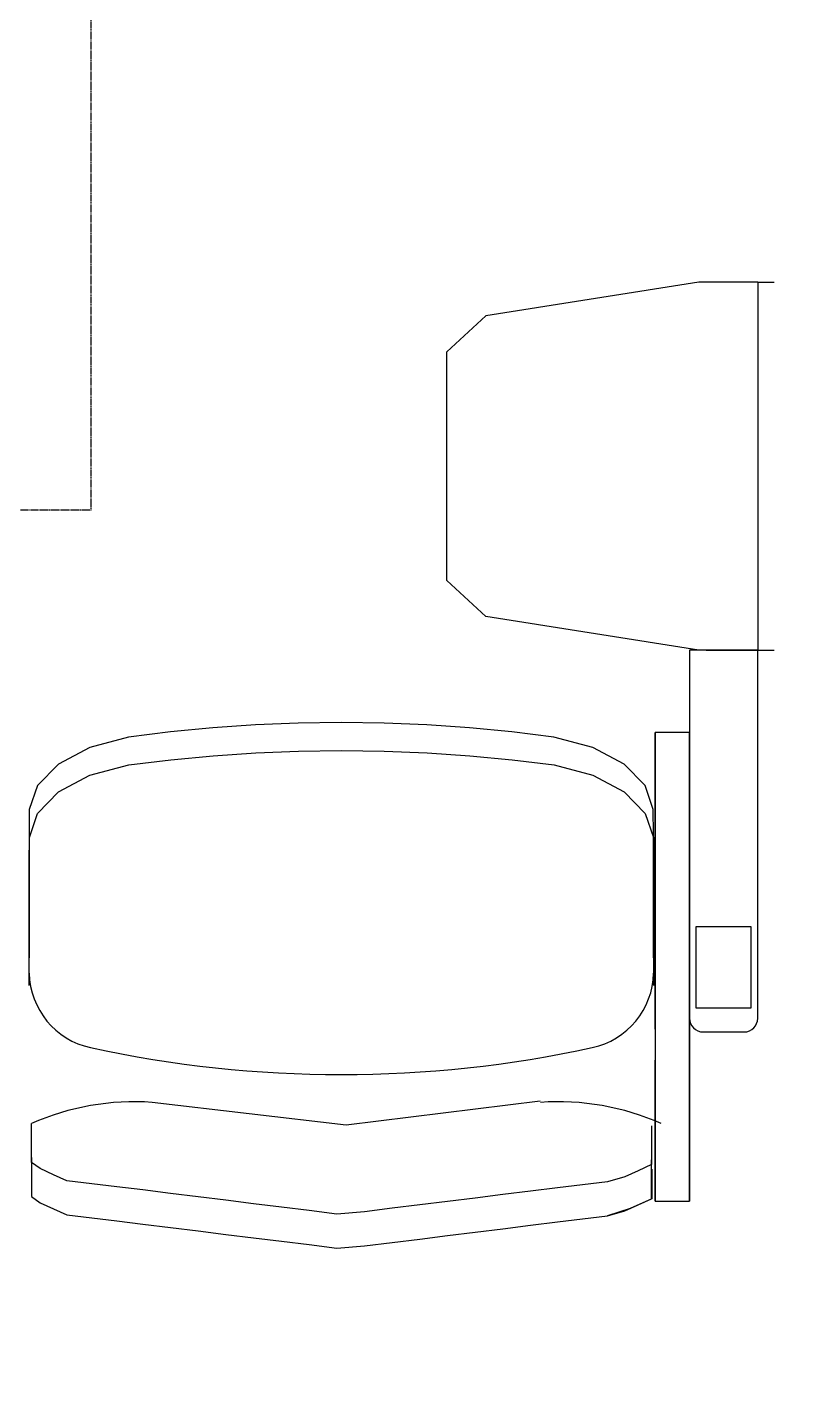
# Model space of a CAD drawing. Header units: millimetres. Extents: x 1210 to 64966, y 534 to 90439.
# Drawn here: x 11685 to 12806, y 45370 to 47336 of the extents above; entities that cross this region are included whole.
import ezdxf

# ---------------------------------------------------------------- set-up
doc = ezdxf.new("R2010")
doc.units = ezdxf.units.MM
doc.linetypes.add('TRATTEGGIATA2', pattern=[0.375, 0.25, -0.125])
doc.layers.add('ARREDI', color=8, linetype='Continuous')
doc.layers.add('RETINI', color=8, linetype='Continuous')

msp = doc.modelspace()

# ---------------------------------------------------------------- hatches: boundary and pattern name
at = {"layer": 'RETINI'}
h = msp.add_hatch(dxfattribs=at)
h.set_pattern_fill('ANSI31', color=256, scale=990, angle=270, style=0)
h.set_pattern_definition([(315, (-385059.34, 422084.75), (87.504464, 87.504464), [])])
h.paths.add_polyline_path([(19624, 32169, 1), (19624, 31670.1, 1)])
h.paths.add_polyline_path([(28336, 31670.1, 1), (28336, 32169, 1)])
h.paths.add_polyline_path([(18881.5, 15334.9), (18881.5, 13948.9), (20267.5, 13948.9), (20267.5, 15334.9)])
h.paths.add_polyline_path([(63481, 41322.4), (63481, 40431.4), (64372, 40431.4), (64372, 41322.4)])
h.paths.add_polyline_path([(63481, 32313.4), (63481, 31422.4), (64372, 31422.4), (64372, 32313.4)])
h.paths.add_polyline_path([(63481, 23700.4), (63481, 22809.4), (64372, 22809.4), (64372, 23700.4)])
h.paths.add_polyline_path([(63481, 15057.6), (63481, 14978.5), (63481, 14166.6), (64372, 14166.6), (64372, 15057.6)])
h.paths.add_polyline_path([(54967, 15057.6), (54967, 14166.6), (55858, 14166.6), (55858, 15057.6)])
h.paths.add_polyline_path([(42661.3, 15057.6), (42661.3, 14562.6), (42898.9, 14562.6), (42898.9, 14820), (45067, 14820), (45067, 15057.6)])
h.paths.add_polyline_path([(42661.3, 14562.6), (42661.3, 14067.6), (45067, 14067.6), (45067, 14166.6), (45067, 14562.6)])
h.paths.add_polyline_path([(45067, 15057.6), (45067, 14166.6), (45958, 14166.6), (45958, 15057.6)])
h.paths.add_polyline_path([(45958, 15097.3), (45958, 15057.6), (45958, 14166.6), (45958, 13513.3), (46453, 13513.3), (46453, 15097.3)])
h.paths.add_polyline_path([(30811, 2316.4), (30811, 534.4), (31405, 534.4), (31405, 2316.4)])
h.paths.add_polyline_path([(35315.5, 17156.5), (35315.5, 14948.8), (36454, 14948.8), (36454, 15186.4), (35553.1, 15186.4), (35553.1, 16879.3), (37206.4, 16879.3), (37206.4, 15186.4), (37444, 15186.4), (37444, 17156.5)])
h.paths.add_polyline_path([(36454, 15186.4), (36454, 14097.4), (37543, 14097.4), (37543, 15186.4)])
h.paths.add_polyline_path([(37543, 15107.1), (37543, 14820), (38215.7, 14820), (38215.7, 14562.6), (38453.3, 14562.6), (38453.3, 15107.1)])
h.paths.add_polyline_path([(37543, 14562.6), (37543, 14097.4), (37543, 14067.6), (38453.3, 14067.6), (38453.3, 14562.6)])
h.paths.add_polyline_path([(37048, 14097.4), (37048, 11325.4), (37543, 11325.4), (37543, 14097.4)])
h.paths.add_polyline_path([(36553, 14097.4), (36553, 11325.4), (36790.6, 11325.4), (36790.6, 14097.4)])
h.paths.add_polyline_path([(36553, 11325.4), (36553, 10731.4), (38335, 10731.4), (38335, 11325.4)])
h.paths.add_polyline_path([(36553, 6820.9), (36553, 6226.9), (38335, 6226.9), (38335, 6820.9)])
h.paths.add_polyline_path([(36454, 2316.4), (36454, 1227.4), (37543, 1227.4), (37543, 2316.4)])
h.paths.add_polyline_path([(36454, 1227.4), (36454, 534.4), (37147, 534.4), (37147, 1227.4)])
h.paths.add_polyline_path([(37543, 2316.4), (37543, 1722.4), (38335, 1722.4), (38335, 2316.4)])
h.paths.add_polyline_path([(36553, 23700.4), (36553, 22809.4), (37444, 22809.4), (37444, 23700.4)], flags=17)
h.paths.add_polyline_path([(35315.5, 25581.4), (35315.5, 20878.9), (37444, 20878.9), (37444, 22809.4), (37206.4, 22809.4), (37206.4, 21116.5), (35553.1, 21116.5), (35553.1, 23700.4), (35553.1, 25343.8), (37206.4, 25343.8), (37206.4, 23700.4), (37444, 23700.4), (37444, 25581.4)])
h.paths.add_polyline_path([(10417, 41421.4), (10417, 40431.4), (11407, 40431.4), (11407, 41421.4)])
h.paths.add_polyline_path([(10714, 41627.7), (10714, 41421.4), (11110, 41421.4), (11110, 41627.7)])
h.paths.add_polyline_path([(16802.5, 41422), (16802.5, 40431.4), (17000.5, 40431.4), (19030, 40431.4), (19030, 40703), (17764, 40703), (17764, 40626.6), (17000.5, 40626.6), (17000.5, 41260.2), (17764, 41260.2), (17764, 41183.8), (19030, 41183.8), (19030, 41422)])
h.paths.add_polyline_path([(13783, 41183.8), (13783, 40703), (14624.5, 40703), (14624.5, 41183.8)], flags=16)
h.paths.add_polyline_path([(2744.5, 40703), (2744.5, 40465.4), (4724.5, 40465.4), (4724.5, 40431.4), (4922.5, 40431.4), (4922.5, 41421.4), (2744.5, 41421.4), (2744.5, 41183.8), (3961.1, 41183.8), (3961.1, 41260.2), (4724.5, 41260.2), (4724.5, 40626.6), (3961.1, 40626.6), (3961.1, 40703)])
h.paths.add_polyline_path([(6902.5, 41422), (6902.5, 40431.4), (7100.5, 40431.4), (8140, 40431.4), (8140, 41422)])
h.paths.add_polyline_path([(7100.5, 41183.8), (7942, 41183.8), (7942, 40703), (7100.5, 40703)], flags=16)
h.paths.add_polyline_path([(7100.5, 41183.8), (7100.5, 40703), (7942, 40703), (7942, 41183.8)], flags=0)
h.paths.add_polyline_path([(13585, 41422), (13585, 40431.4), (13783, 40431.4), (14822.5, 40431.4), (14822.5, 41422)])
h.paths.add_polyline_path([(13783, 40703), (13783, 41183.8), (14624.5, 41183.8), (14624.5, 40703)], flags=0)
h.paths.add_polyline_path([(20168.5, 41421.4), (20168.5, 41248.2), (20555.8, 41248.2), (20555.8, 41421.4), (20506.3, 41421.4), (20506.3, 41392.9), (20481.6, 41392.9), (20481.6, 41421.4), (20432.1, 41421.4), (20432.1, 41392.9), (20407.3, 41392.9), (20407.3, 41421.4)])
h.paths.add_polyline_path([(20407.3, 43756.7), (20407.3, 43728.1), (20357.8, 43728.1), (20357.8, 41421.4), (20407.3, 41421.4), (20407.3, 41392.9), (20432.1, 41392.9), (20432.1, 41421.4), (20481.6, 41421.4), (20481.6, 41392.9), (20506.3, 41392.9), (20506.3, 41421.4), (20555.8, 41421.4), (20555.8, 43728.1), (20506.3, 43728.1), (20506.3, 43756.7), (20481.6, 43756.7), (20481.6, 43728.1), (20432.1, 43728.1), (20432.1, 43756.7)])
h.paths.add_polyline_path([(20432.1, 46208.1), (20432.1, 46236.6), (20407.3, 46236.6), (20407.3, 46208.1), (20357.8, 46208.1), (20357.8, 43901.4), (20407.3, 43901.4), (20407.3, 43872.8), (20432.1, 43872.8), (20432.1, 43901.4), (20481.6, 43901.4), (20481.6, 43872.8), (20506.3, 43872.8), (20506.3, 43901.4), (20555.8, 43901.4), (20555.8, 46208.1), (20506.3, 46208.1), (20506.3, 46236.6), (20481.6, 46236.6), (20481.6, 46208.1)])
h.paths.add_polyline_path([(20432.1, 43901.4), (20432.1, 43872.8), (20407.3, 43872.8), (20407.3, 43901.4), (20357.8, 43901.4), (20357.8, 43728.1), (20407.3, 43728.1), (20407.3, 43756.7), (20432.1, 43756.7), (20432.1, 43728.1), (20481.6, 43728.1), (20481.6, 43756.7), (20506.3, 43756.7), (20506.3, 43728.1), (20555.8, 43728.1), (20555.8, 43901.4), (20506.3, 43901.4), (20506.3, 43872.8), (20481.6, 43872.8), (20481.6, 43901.4)])
h.paths.add_polyline_path([(20357.8, 46381.3), (20357.8, 46208.1), (20407.3, 46208.1), (20407.3, 46236.6), (20432.1, 46236.6), (20432.1, 46208.1), (20481.6, 46208.1), (20481.6, 46236.6), (20506.3, 46236.6), (20506.3, 46208.1), (20555.8, 46208.1), (20555.8, 46381.3)])
h.paths.add_polyline_path([(20357.8, 46604.1), (20357.8, 46430.8), (20555.8, 46430.8), (20555.8, 46604.1)])
h.paths.add_polyline_path([(20357.8, 49192.9), (20357.8, 49019.7), (20555.8, 49019.7), (20555.8, 49192.9)])
h.paths.add_polyline_path([(19129, 41421.4), (19129, 40431.4), (20119, 40431.4), (20119, 41421.4)])
h.paths.add_polyline_path([(22304.1, 57162.4), (22304.1, 56658.3), (23426.8, 56658.3), (23426.8, 56816.7), (22462.5, 56816.7), (22462.5, 57162.4)])
h.paths.add_polyline_path([(20357.8, 57162.4), (20357.8, 49242.4), (24260.9, 49242.4), (24260.9, 49539.4), (23664.4, 49539.4), (23664.4, 51356.3), (23426.8, 51356.3), (23426.8, 49539.4), (20654.8, 49539.4), (20654.8, 51667.7), (20654.8, 53311.3), (20753.8, 53311.3), (20753.8, 53548.9), (20654.8, 53548.9), (20654.8, 57063.4), (20654.8, 57162.4)])
h.paths.add_polyline_path([(22495, 58053.4), (22495, 57162.4), (23386, 57162.4), (23386, 58053.4)])
h.paths.add_polyline_path([(23386, 58152.4), (23386, 58053.4), (23386, 57648.4), (23559.5, 57648.4), (23559.5, 57162.4), (24054.5, 57162.4), (24054.5, 58152.4)])
h.paths.add_polyline_path([(23426.8, 57162.4), (23426.8, 57112.9), (23426.8, 56816.7), (23426.8, 56658.3), (23426.8, 52754.9), (23664.4, 52754.9), (23664.4, 55709.6), (24054.5, 55709.6), (24054.5, 57162.4)])
h.paths.add_polyline_path([(22139.8, 53548.9), (22139.8, 53311.3), (23426.8, 53311.3), (23426.8, 53548.9)], flags=17)
h.paths.add_polyline_path([(12397, 58053.4), (12397, 57162.4), (13288, 57162.4), (13288, 58053.4)])
h.paths.add_polyline_path([(13288, 57400), (13288, 57162.4), (22495, 57162.4), (22495, 57400)])
h.paths.add_polyline_path([(13288, 58152.4), (13288, 58053.4), (13288, 57648.4), (22495, 57648.4), (22495, 58053.4), (22495, 58152.4)])
h.paths.add_polyline_path([(2596, 58152.4), (2596, 58053.4), (2596, 57648.4), (12397, 57648.4), (12397, 58053.4), (12397, 58152.4)])
h.paths.add_polyline_path([(1705, 57162.4), (1507, 57162.4), (1507, 55295.4), (2695, 55295.4), (2695, 57162.4), (12397, 57162.4), (12397, 57400), (2596, 57400), (2596, 57162.4), (2457.4, 57162.4), (2457.4, 55542.9), (2002, 55542.9), (2002, 57162.4)])
h.paths.add_polyline_path([(33493.9, 41708.5), (33493.9, 41421.4), (34087.9, 41421.4), (34087.9, 41708.5)], flags=17)
h.paths.add_polyline_path([(27742, 41708.5), (27742, 41421.4), (28092.4, 41421.4), (28092.4, 41627.7), (28488.4, 41627.7), (28488.4, 41421.4), (28831, 41421.4), (33493.9, 41421.4), (33493.9, 41708.5)], flags=17)
h.paths.add_polyline_path([(27841, 41421.4), (27841, 40431.4), (28831, 40431.4), (28831, 41421.4)], flags=17)
h.paths.add_polyline_path([(37910, 57063.4), (37910, 56063.5), (37206.4, 56063.5), (37206.4, 55092.9), (34375, 55092.9), (34375, 54855.3), (37444, 54855.3), (37444, 55825.9), (37493.5, 55825.9), (38147.6, 55825.9), (38147.6, 57063.4)])
h.paths.add_polyline_path([(36553, 50331.4), (36553, 49440.4), (37444, 49440.4), (37444, 50331.4)])
h.paths.add_polyline_path([(36553, 52736.7), (36553, 50331.4), (36681.7, 50331.4), (36681.7, 52736.7)], flags=17)
h.paths.add_polyline_path([(36040.9, 52974.3), (36040.9, 52736.7), (37206.4, 52736.7), (37206.4, 50331.4), (37444, 50331.4), (37444, 52974.3)])
h.paths.add_polyline_path([(36553, 46472.6), (36553, 44318), (36682.1, 44318.3), (36683.5, 46615.2)])
h.paths.add_polyline_path([(37315.3, 47306.1), (37315.3, 44318), (37493.5, 44318), (37493.5, 47501)])
h.paths.add_polyline_path([(37206.4, 47187.1), (37206.4, 44318), (37315.3, 44318), (37315.3, 47306.1)])
h.paths.add_polyline_path([(36553, 49440.4), (36553, 46472.6), (37444, 47446.9), (37444, 49440.4), (37206.4, 49440.4), (37206.4, 47480.5), (36681.7, 46906.7), (36681.7, 49440.4)])
h.paths.add_polyline_path([(36553, 44318), (36553, 41322.4), (36681.7, 41322.4), (36681.7, 43128.7), (36681.7, 43762.3), (36681.7, 44120), (37206.4, 44120), (37206.4, 43844.6), (37315.3, 43844.6), (37315.3, 44318), (37206.4, 44318)])
h.paths.add_polyline_path([(37315.3, 44318), (37315.3, 43844.6), (37343.5, 43844.6), (37343.5, 43046.4), (37206.4, 43046.4), (37206.4, 41322.4), (37444, 41322.4), (37444, 44318)])
h.paths.add_polyline_path([(36553, 41322.4), (36553, 41316.1), (36553, 40431.4), (36559.4, 40431.4), (37444, 40431.4), (37444, 41322.4)])
h.paths.add_polyline_path([(37206.4, 36562.4), (37206.4, 32313.4), (37315.3, 32313.4), (37315.3, 36562.4)], flags=16)
h.paths.add_polyline_path([(35553.1, 38194), (35553.1, 40431.4), (35266, 40431.4), (35266, 37956.4), (35424.4, 37956.4), (35424.4, 34194.4), (35315.5, 34194.4), (35315.5, 29343.4), (37444, 29343.4), (37444, 31422.4), (37206.4, 31422.4), (37206.4, 29581), (35553.1, 29581), (35553.1, 33956.8), (35662, 33956.8), (35662, 38194)])
h.paths.add_polyline_path([(36553, 32313.4), (36553, 31422.4), (37444, 31422.4), (37444, 32313.4)], flags=17)
h.paths.add_polyline_path([(37206.4, 40431.4), (37206.4, 37360.5), (37343.5, 37360.5), (37343.5, 36562.4), (37315.3, 36562.4), (37315.3, 32313.4), (37444, 32313.4), (37444, 40431.4)], flags=16)
h.paths.add_polyline_path([(28092.4, 53804.1), (28092.4, 53311.3), (30424.9, 53311.3), (30424.9, 53053.7), (30662.5, 53053.7), (30662.5, 53311.3), (34087.9, 53311.3), (34087.9, 53548.9), (30761.5, 53548.9), (30761.5, 53804.1), (30523.9, 53804.1), (30523.9, 53548.9), (28330, 53548.9), (28330, 53804.1)], flags=17)
h.paths.add_polyline_path([(30523.9, 57112.9), (30523.9, 55190.1), (30761.5, 55190.1), (30761.5, 57112.9)], flags=17)
h.paths.add_polyline_path([(27668, 57112.9), (27668, 55680.6), (28092.4, 55680.6), (28092.4, 55190.1), (28330, 55190.1), (28330, 56857.1), (28092.4, 56857.1), (28092.4, 57112.9)], flags=17)
h.paths.add_polyline_path([(28120.2, 57112.9), (28092.4, 57112.9), (28092.4, 56857.1), (28488.4, 56857.1), (28488.4, 57112.9)], flags=17)
h.paths.add_polyline_path([(27668, 58399.9), (27668, 58201.9), (33484, 58201.9), (38405, 58201.9), (38405, 58399.9)])
h.paths.add_polyline_path([(33484, 58152.4), (33484, 58053.4), (33484, 57657.4), (37910, 57657.4), (37910, 57063.4), (38147.6, 57063.4), (38197.1, 57063.4), (38405, 57063.4), (38405, 58152.4)])
h.paths.add_polyline_path([(33484, 57400), (33484, 57162.4), (34087.9, 57162.4), (34087.9, 57112.9), (34087.9, 55825.9), (34087.9, 49539.4), (30662.5, 49539.4), (30662.5, 51667.7), (30424.9, 51667.7), (30424.9, 49539.4), (28330, 49539.4), (28092.4, 49539.4), (27428.9, 49539.4), (27428.9, 49242.4), (34087.9, 49242.4), (34087.9, 40431.4), (36553, 40431.4), (36553, 40718.5), (34375, 40718.5), (34375, 52742.5), (34654.9, 52742.5), (34654.9, 52974.3), (34375, 52974.3), (34375, 57400)])
h.paths.add_polyline_path([(27668, 58152.4), (27668, 57162.4), (28163, 57162.4), (28163, 57657.4), (32593, 57657.4), (32593, 58053.4), (32593, 58152.4)])
h.paths.add_polyline_path([(28163, 57400), (28163, 57162.4), (32593, 57162.4), (32593, 57400)], flags=17)
h.paths.add_polyline_path([(32593, 58053.4), (32593, 57162.4), (33484, 57162.4), (33484, 58053.4)])
h.paths.add_polyline_path([(32818.4, 64323.6), (32818.4, 63927.6), (33214.4, 63927.6), (33214.4, 64323.6)], flags=16)
h.paths.add_polyline_path([(43015.4, 64323.6), (43015.4, 63927.6), (43411.4, 63927.6), (43411.4, 64323.6)], flags=16)
h.paths.add_polyline_path([(22736.6, 64323.6), (22736.6, 63927.6), (23132.6, 63927.6), (23132.6, 64323.6)])
h.paths.add_polyline_path([(22736.6, 64370.5), (22736.6, 64323.6), (23132.6, 64323.6), (23132.6, 63927.6), (22736.6, 63927.6), (22736.6, 63875.5), (63530.5, 63875.5), (63530.5, 64370.5)])
h.paths.add_polyline_path([(32818.4, 64323.6), (33214.4, 64323.6), (33214.4, 63927.6), (32818.4, 63927.6)], flags=0)
h.paths.add_polyline_path([(43015.4, 64323.6), (43411.4, 64323.6), (43411.4, 63927.6), (43015.4, 63927.6)], flags=0)
h.paths.add_polyline_path([(54148.2, 64323.6), (54544.2, 64323.6), (54544.2, 63927.6), (54148.2, 63927.6)], flags=16)
h.paths.add_polyline_path([(54193.7, 64266.8), (54193.7, 64286.6), (54510.5, 64286.6), (54510.5, 64266.8), (54387.7, 64266.8, 0.414214), (54358, 64237.1), (54358, 64019.3, 0.414214), (54387.7, 63989.6), (54510.5, 63989.6), (54510.5, 63969.8), (54193.7, 63969.8), (54193.7, 63989.6), (54316.4, 63989.6, 0.414214), (54346.1, 64019.3), (54346.1, 64237.1, 0.414214), (54316.4, 64266.8)], flags=0)
h.paths.add_polyline_path([(54274, 58152.4), (54274, 58053.4), (54274, 57657.4), (63481, 57657.4), (63481, 58053.4), (63481, 58152.4)])
h.paths.add_polyline_path([(54274, 57400), (54274, 57162.4), (63481, 57162.4), (63481, 57400)])
h.paths.add_polyline_path([(53383, 58053.4), (53383, 57162.4), (54274, 57162.4), (54274, 58053.4)])
h.paths.add_polyline_path([(43285, 58053.4), (43285, 57162.4), (44176, 57162.4), (44176, 58053.4)])
h.paths.add_polyline_path([(44176, 58152.4), (44176, 58053.4), (44176, 57657.4), (53383, 57657.4), (53383, 58053.4), (53383, 58152.4)])
h.paths.add_polyline_path([(44176, 57400), (44176, 57162.4), (53383, 57162.4), (53383, 57400)])
h.paths.add_polyline_path([(41532, 58152.4), (41532, 57112.9), (42027, 57112.9), (42027, 57301), (42027, 57657.4), (43285, 57657.4), (43285, 58053.4), (43285, 58152.4)])
h.paths.add_polyline_path([(42027, 57400), (42027, 57162.4), (43285, 57162.4), (43285, 57400)])
h.paths.add_polyline_path([(41789.4, 57112.9), (41789.4, 55825.9), (63431.5, 55825.9), (63431.5, 56063.5), (42027, 56063.5), (42027, 57112.9)])
h.paths.add_polyline_path([(63382, 49318.2), (63382, 48922.2), (64966, 48922.2), (64966, 48922.4), (64966, 49318.2)])
h.paths.add_polyline_path([(63481, 50331.4), (63481, 49440.4), (64372, 49440.4), (64372, 50331.4)])
h.paths.add_polyline_path([(63481, 58053.4), (63481, 57162.4), (64372, 57162.4), (64372, 58053.4)])
h.paths.add_polyline_path([(63481, 57162.4), (63481, 50331.4), (63718.6, 50331.4), (63718.6, 57162.4)])
h.paths.add_polyline_path([(63976, 57162.4), (63976, 50331.4), (64372, 50331.4), (64471, 50331.4), (64471, 57162.4), (64372, 57162.4)])
h.paths.add_polyline_path([(63580, 64313.4), (63580, 63521.4), (64372, 63521.4), (64372, 64313.4)])
h.paths.add_polyline_path([(63580, 63521.4), (63580, 58795.9), (63817.6, 58795.9), (63817.6, 63521.4)])
h.paths.add_polyline_path([(63976, 63521.4), (63976, 58795.9), (64471, 58795.9), (64471, 63521.4), (64372, 63521.4)])
h.paths.add_polyline_path([(63530.5, 58795.9), (63530.5, 58399.9), (64520.5, 58399.9), (64520.5, 58795.9)])
h.paths.add_polyline_path([(63580, 90389.6), (63580, 89597.6), (64372, 89597.6), (64372, 90389.6)])
h.paths.add_polyline_path([(63580, 89597.6), (63580, 81624.7), (63817.6, 81624.7), (63817.6, 89597.6)])
h.paths.add_polyline_path([(63976, 89597.6), (63976, 81624.7), (64372, 81624.7), (64471, 81624.7), (64471, 89597.6), (64372, 89597.6)])
h.paths.add_polyline_path([(63580, 81624.7), (63580, 80832.7), (64372, 80832.7), (64372, 81624.7)])
h.paths.add_polyline_path([(63580, 80832.7), (63580, 64313.4), (63817.6, 64313.4), (63817.6, 80832.7)])
h.paths.add_polyline_path([(63976, 80832.7), (63976, 64313.4), (64372, 64313.4), (64471, 64313.4), (64471, 80832.7), (64372, 80832.7)])
h.paths.add_polyline_path([(53267.5, 90389.6), (53267.5, 90092.6), (53267.5, 89597.6), (54059.5, 89597.6), (54059.5, 90389.6)])
h.paths.add_polyline_path([(32642.5, 81624.7), (32642.5, 80832.7), (33434.5, 80832.7), (33434.5, 81624.7)])
h.paths.add_polyline_path([(42955, 81624.7), (42955, 80832.7), (43747, 80832.7), (43747, 81624.7)])
h.paths.add_polyline_path([(42955, 90389.6), (42955, 89597.6), (43747, 89597.6), (43747, 90389.6)])
h.paths.add_polyline_path([(22330, 73704.7), (22330, 72912.7), (23122, 72912.7), (23122, 73704.7)])
h.paths.add_polyline_path([(22627, 81624.7), (22627, 81479.6), (22330, 81479.6), (22330, 80832.7), (23122, 80832.7), (23122, 80938.5), (23122, 81624.7)])
h.paths.add_polyline_path([(22330, 81624.7), (22330, 81479.6), (22627, 81479.6), (22627, 81624.7)])
h.paths.add_polyline_path([(12017.5, 73704.7), (12017.5, 72912.7), (12809.5, 72912.7), (12809.5, 73704.7)])
h.paths.add_polyline_path([(2259.4, 72859.8), (2259.4, 59340.4), (2497, 59340.4), (2497, 72859.8)])
h.paths.add_polyline_path([(1705, 73651.8), (1705, 72859.8), (2497, 72859.8), (2497, 73651.8)])
h.paths.add_polyline_path([(1705, 58053.4), (1705, 57162.4), (2596, 57162.4), (2596, 58053.4)])
h.paths.add_polyline_path([(1705, 59340.4), (1705, 58548.4), (2497, 58548.4), (2497, 59340.4)])
h.paths.add_polyline_path([(1705, 72859.8), (1606, 72859.8), (1606, 59340.4), (1705, 59340.4), (2101, 59340.4), (2101, 72859.8)])
h.paths.add_polyline_path([(1507, 46642.8), (1507, 45435), (2695, 45435), (2695, 46642.8)])
h.paths.add_polyline_path([(2002, 46395.3), (2457.4, 46395.3), (2457.4, 45682.5), (2002, 45682.5)], flags=0)
h.paths.add_polyline_path([(2002, 46395.3), (2002, 45682.5), (2457.4, 45682.5), (2457.4, 46395.3)], flags=16)
h.paths.add_polyline_path([(1507, 49929.6), (1507, 48721.8), (2695, 48721.8), (2695, 49929.6)])
h.paths.add_polyline_path([(2002, 49682.1), (2457.4, 49682.1), (2457.4, 48969.3), (2002, 48969.3)], flags=16)
h.paths.add_polyline_path([(2002, 49682.1), (2002, 48969.3), (2457.4, 48969.3), (2457.4, 49682.1)], flags=16)
h.paths.add_polyline_path([(1507, 53216.4), (1507, 52008.6), (2695, 52008.6), (2695, 53216.4)])
h.paths.add_polyline_path([(2002, 52968.9), (2457.4, 52968.9), (2457.4, 52256.1), (2002, 52256.1)], flags=0)
h.paths.add_polyline_path([(2002, 52968.9), (2002, 52256.1), (2457.4, 52256.1), (2457.4, 52968.9)], flags=16)
h.paths.add_polyline_path([(1606, 41421.4), (1606, 40332.4), (2695, 40332.4), (2695, 41421.4)])
h.paths.add_polyline_path([(1507, 43356), (1507, 41421.4), (1606, 41421.4), (1606, 41421.4), (2002, 41421.4), (2002, 43108.5), (2457.4, 43108.5), (2457.4, 41421.4), (2695, 41421.4), (2695, 43356)])
h.paths.add_polyline_path([(2457.4, 40332.4), (2457.4, 36309.1), (2516.8, 36309.1), (2516.8, 40332.4)], flags=16)
h.paths.add_polyline_path([(1883.2, 40332.4), (1883.2, 36309.1), (2002, 36309.1), (2002, 40332.4)], flags=17)
h.paths.add_polyline_path([(2516.8, 40332.4), (2516.8, 36309.1), (2564.5, 36309.1), (2564.5, 35455.7), (2457.4, 35455.7), (2457.4, 32412.3), (2695, 32412.3), (2695, 40332.4)])
h.paths.add_polyline_path([(1606, 32412.3), (1606, 31323.3), (2695, 31323.3), (2695, 32412.3)])
h.paths.add_polyline_path([(1606, 40332.4), (1507, 40332.4), (1507, 32412.3), (1606, 32412.3), (2002, 32412.3), (2002, 35455.7), (1835.5, 35455.7), (1835.5, 36309.1), (1883.2, 36309.1), (1883.2, 40332.4)])
h.paths.add_polyline_path([(1606, 31323.3), (1507, 31323.3), (1507, 23799.4), (1606, 23799.4), (1883.2, 23799.4), (1883.2, 27426.6), (1835.5, 27426.6), (1835.5, 28280), (2002, 28280), (2002, 31323.3)])
h.paths.add_polyline_path([(1883.2, 27426.6), (1883.2, 23799.4), (2002, 23799.4), (2002, 27426.6)])
h.paths.add_polyline_path([(2457.4, 27426.6), (2457.4, 23799.4), (2516.8, 23799.4), (2516.8, 27426.6)])
h.paths.add_polyline_path([(2457.4, 31323.3), (2457.4, 28280), (2564.5, 28280), (2564.5, 27426.6), (2516.8, 27426.6), (2516.8, 23799.4), (2695, 23799.4), (2695, 31323.3)])
h.paths.add_polyline_path([(1606, 22710.4), (1507, 22710.4), (1507, 15186.4), (1606, 15186.4), (2002, 15186.4), (2002, 22710.4)])
h.paths.add_polyline_path([(2457.4, 22710.4), (2457.4, 15186.4), (2695, 15186.4), (2695, 22710.4)])
h.paths.add_polyline_path([(1606, 15186.4), (1606, 14097.4), (2002, 14097.4), (2695, 14097.4), (2695, 15186.4)])
h.paths.add_polyline_path([(1606, 23799.4), (1606, 22710.4), (2695, 22710.4), (2695, 23799.4)])
h.paths.add_polyline_path([(1210, 5979.4), (1210, 5385.4), (2794, 5385.4), (2794, 5979.4)])
h.paths.add_polyline_path([(1210, 10719.7), (1210, 5979.4), (2794, 5979.4), (2794, 9467.1), (2695, 9490.1), (2794, 9490.1), (2794, 10719.7)])
h.paths.add_polyline_path([(1606, 11313.7), (1210, 11313.7), (1210, 10731.9), (1210, 10719.7), (2794, 10719.7), (2794, 11313.7)])
h.paths.add_polyline_path([(1507, 14097.4), (1507, 11313.7), (1606, 11313.7), (2002, 11313.7), (2002, 14097.4)])
h.paths.add_polyline_path([(2457.4, 14097.4), (2457.4, 11313.7), (2695, 11313.7), (2695, 14097.4)])
h.paths.add_polyline_path([(1606, 2316.4), (1606, 1227.4), (2695, 1227.4), (2695, 2316.4)])
h.paths.add_polyline_path([(1507, 5385.4), (1507, 2316.4), (1606, 2316.4), (2002, 2316.4), (2002, 5385.4)])
h.paths.add_polyline_path([(2457.4, 5385.4), (2457.4, 2316.4), (2695, 2316.4), (2695, 5385.4)])
h.paths.add_polyline_path([(2695, 1623.4), (2695, 1227.4), (2695, 1128.4), (7843, 1128.4), (7843, 1623.4)])
h.paths.add_polyline_path([(2695, 2316.4), (2695, 2078.8), (7843, 2078.8), (7843, 2316.4)])
h.paths.add_polyline_path([(25663, 534.4), (25663, 2316.4), (25069, 2316.4), (25069, 534.4), (25118.5, 534.4)])
h.paths.add_polyline_path([(19921, 534.4), (19921, 2316.4), (19327, 2316.4), (19327, 534.4), (19376.5, 534.4)])
h.paths.add_polyline_path([(14179, 534.4), (14179, 2316.4), (13585, 2316.4), (13585, 534.4), (13634.5, 534.4)])
h.paths.add_polyline_path([(8437, 534.4), (8437, 2316.4), (7843, 2316.4), (7843, 534.4)])
h.paths.add_polyline_path([(2457.4, 15195.4), (2002, 15195.4), (2002, 15186.4), (2457.4, 15186.4)])

# ---------------------------------------------------------------- linework, layer by layer
at = {"layer": 'ARREDI', "linetype": 'TRATTEGGIATA2', "ltscale": 5}
for q in [(11778.6, 47426.1, -2149.6), (11184.6, 46634.1, -2149.6)]:
    msp.add_line((11778.6, 46634.1, -2149.6), q, dxfattribs=at)
at = {"layer": 'ARREDI'}
for p, q in [((12660.8, 46965.4, -1423.9), (12351.5, 46916.6, -1423.9)), ((12746.4, 46965.4, -1423.9), (12660.8, 46965.4, -1423.9)), ((12746.4, 46965.4, -1423.9), (12770.4, 46965.4, -1423.9)), ((12746.4, 46965.4, -1423.9), (12746.4, 46430.8, -1423.9)), ((12351.5, 46916.6, -1423.9), (12295.2, 46864.3, -1423.9)), ((12295.2, 46532, -1423.9), (12295.2, 46864.3, -1423.9)), ((12351.5, 46479.7, -1423.9), (12295.2, 46532, -1423.9)), ((12660.8, 46430.8, -1423.9), (12351.5, 46479.7, -1423.9)), ((12746.4, 46430.8, -1423.9), (12647.4, 46430.8, -1423.9)), ((12647.4, 46430.8, -1423.9), (12647.4, 45896.2, -1423.9)), ((12671.4, 46430.8, -1423.9), (12770.4, 46430.8, -1423.9)), ((12746.4, 45896.2, -1423.9), (12746.4, 46430.8, -1423.9)), ((12746.4, 46430.8, -1423.9), (12770.4, 46430.8, -1423.9)), ((12667.2, 45876.4, -1423.9), (12726.6, 45876.4, -1423.9)), ((12149, 45740.9, -383.6), (11867.1, 45774.1, -383.6)), ((12430.3, 45775.8, -383.6), (12149, 45740.9, -383.6)), ((12592.8, 45677.2, -182), (12592.8, 45655.7, -88.5)), ((12592.8, 45655.7, -88.5), (12592.8, 45634.1, 5)), ((12561.4, 45620, 60.8), (12528.3, 45609.4, 102.8)), ((12592.8, 45634.1, 5), (12561.4, 45620, 60.8))]:
    msp.add_line(p, q, dxfattribs=at)
msp.add_lwpolyline([(12597.7, 45630.8), (12647.2, 45630.8), (12647.2, 46311.3), (12597.7, 46311.3)], close=True, dxfattribs=at)
at = {"layer": 'ARREDI', "elevation": -1423.9}
msp.add_lwpolyline([(12736.5, 46029.6), (12736.5, 45910.8), (12657.3, 45910.8), (12657.3, 46029.6)], close=True, dxfattribs=at)
at = {"layer": 'ARREDI'}
for centre, radius, start, end in [((11801.5, 45964.1, -638.2), 113, 181.2464, 257.7753), ((12482.3, 45964.1, -450.2), 113, 282.2247, 358.7536), ((12667.2, 45896.2, -1423.9), 19.8, 180, 270), ((12726.6, 45896.2, -1423.9), 19.8, 270, 0), ((12141.9, 47534.4, -450.2), 1719.8, 257.769, 282.231), ((11841.7, 45403, -244.9), 372, 86.0776, 113.7817), ((12456.3, 45403, -244.9), 372, 66.2183, 93.9224)]:
    msp.add_arc(centre, radius, start, end, dxfattribs=at)
for points, invisible_edges in [([(12017.4, 46281.8, 5), (12079.6, 46284.3, 8.6), (12079.3, 46324.8, -19.9), (12017.1, 46322.3, -23.4)], 10), ([(12079.6, 46284.3, 8.6), (12141.9, 46285.1, 9.8), (12141.6, 46325.6, -18.7), (12079.3, 46324.8, -19.9)], 10), ([(12141.9, 46285.1, 9.8), (12204.2, 46284.3, 8.6), (12203.9, 46324.8, -19.9), (12141.6, 46325.6, -18.7)], 10), ([(12204.2, 46284.3, 8.6), (12266.4, 46281.8, 5), (12266.1, 46322.3, -23.4), (12203.9, 46324.8, -19.9)], 10), ([(11776.7, 46249.2, -41.2), (11833.1, 46264.2, -20), (11832.8, 46304.6, -48.5), (11776.4, 46289.7, -69.7)], 10), ([(11833.1, 46264.2, -20), (11894, 46271.7, -9.2), (11893.7, 46312.2, -37.7), (11832.8, 46304.6, -48.5)], 10), ([(11894, 46271.7, -9.2), (11955.5, 46277.6, -0.9), (11955.2, 46318.1, -29.4), (11893.7, 46312.2, -37.7)], 10), ([(11955.5, 46277.6, -0.9), (12017.4, 46281.8, 5), (12017.1, 46322.3, -23.4), (11955.2, 46318.1, -29.4)], 10), ([(12266.4, 46281.8, 5), (12328.3, 46277.6, -0.9), (12328, 46318.1, -29.4), (12266.1, 46322.3, -23.4)], 10), ([(12328.3, 46277.6, -0.9), (12389.8, 46271.7, -9.2), (12389.5, 46312.2, -37.7), (12328, 46318.1, -29.4)], 10), ([(12389.8, 46271.7, -9.2), (12450.7, 46264.2, -20), (12450.4, 46304.6, -48.5), (12389.5, 46312.2, -37.7)], 10), ([(12450.7, 46264.2, -20), (12507.1, 46249.2, -41.2), (12506.8, 46289.7, -69.7), (12450.4, 46304.6, -48.5)], 10), ([(12597.7, 46311.3, -517.4), (12597.7, 46310.8, -522.3), (12597.7, 46309.4, -526.9)], 12), ([(12597.7, 46309.4, -507.9), (12597.7, 46310.8, -512.5), (12597.7, 46311.3, -517.4)], 12), ([(12597.7, 46309.4, -526.9), (12597.7, 46307.1, -531.2), (12597.7, 46304, -535)], 12), ([(12597.7, 46304, -499.8), (12597.7, 46307.1, -503.6), (12597.7, 46309.4, -507.9)], 12), ([(12597.7, 46304, -535), (12597.7, 46300.2, -538.1), (12597.7, 46295.9, -540.4)], 12), ([(12597.7, 45880.3, -491.4), (12597.7, 46300.2, -496.7), (12597.7, 46304, -499.8)], 13), ([(12647.2, 46311.3, -517.4), (12647.2, 46310.8, -512.5), (12647.2, 46309.4, -507.9)], 12), ([(12647.2, 46152.7, -543.6), (12647.2, 46310.8, -522.3), (12647.2, 46311.3, -517.4)], 13), ([(12647.2, 46152.7, -543.6), (12647.2, 46309.4, -526.9), (12647.2, 46310.8, -522.3)], 13), ([(12647.2, 46309.4, -507.9), (12647.2, 46307.1, -503.6), (12647.2, 46304, -499.8)], 12), ([(12647.2, 46152.7, -543.6), (12647.2, 46160.4, -542.8), (12647.2, 46309.4, -526.9)], 14), ([(12647.2, 46160.4, -542.8), (12647.2, 46307.1, -531.2), (12647.2, 46309.4, -526.9)], 13), ([(12647.2, 46160.4, -542.8), (12647.2, 46304, -535), (12647.2, 46307.1, -531.2)], 13), ([(12647.2, 46304, -499.8), (12647.2, 46300.2, -496.7), (12647.2, 46295.9, -494.4)], 12), ([(12647.2, 46160.4, -542.8), (12647.2, 46300.2, -538.1), (12647.2, 46304, -535)], 13), ([(11731.1, 46225, -75.6), (11776.7, 46249.2, -41.2), (11776.4, 46289.7, -69.7), (11730.8, 46265.5, -104.1)], 10), ([(12507.1, 46249.2, -41.2), (12552.7, 46225, -75.6), (12552.4, 46265.5, -104.1), (12506.8, 46289.7, -69.7)], 10), ([(12597.7, 45880.3, -491.4), (12597.7, 46295.9, -494.4), (12597.7, 46300.2, -496.7)], 13), ([(12597.7, 46295.9, -540.4), (12597.7, 46291.2, -541.8), (12597.7, 46286.4, -542.3)], 12), ([(12597.7, 45880.3, -491.4), (12597.7, 46280.1, -493.3), (12597.7, 46295.9, -494.4)], 14), ([(12597.7, 46280.1, -493.3), (12597.7, 46291.2, -493), (12597.7, 46295.9, -494.4)], 13), ([(12597.7, 46280.1, -493.3), (12597.7, 46286.3, -492.5), (12597.7, 46291.2, -493)], 13), ([(12597.7, 45880.3, -491.4), (12597.7, 46286.4, -542.3), (12597.7, 46160.4, -542.8)], 13), ([(12597.7, 46280.1, -493.3), (12597.7, 46281.5, -493), (12597.7, 46286.3, -492.5)], 12), ([(12647.2, 46160.4, -542.8), (12647.2, 46295.9, -540.4), (12647.2, 46300.2, -538.1)], 13), ([(12647.2, 46145.3, -545.8), (12647.2, 46152.7, -543.6), (12647.2, 46295.9, -494.4)], 14), ([(12647.2, 46295.9, -494.4), (12647.2, 46291.2, -493), (12647.2, 46286.3, -492.5)], 12), ([(12647.2, 46160.4, -542.8), (12647.2, 46291.2, -541.8), (12647.2, 46295.9, -540.4)], 13), ([(12647.2, 46160.4, -542.8), (12647.2, 46286.4, -542.3), (12647.2, 46291.2, -541.8)], 12), ([(12647.2, 46286.3, -492.5), (12647.2, 46281.5, -493), (12647.2, 46280.1, -493.3)], 12), ([(11700.7, 46193.9, -119.9), (11731.1, 46225, -75.6), (11730.8, 46265.5, -104.1), (11700.4, 46234.4, -148.4)], 10), ([(12552.7, 46225, -75.6), (12583.1, 46193.9, -119.9), (12582.8, 46234.4, -148.4), (12552.4, 46265.5, -104.1)], 10), ([(12647.2, 46145.3, -545.8), (12647.2, 46280.1, -493.3), (12647.2, 45880.3, -491.4)], 13), ([(11688.7, 46158.8, -169.8), (11700.7, 46193.9, -119.9), (11700.4, 46234.4, -148.4), (11688.4, 46199.3, -198.2)], 10), ([(12583.1, 46193.9, -119.9), (12595.1, 46158.8, -169.8), (12594.8, 46199.3, -198.2), (12582.8, 46234.4, -148.4)], 10), ([(11688.5, 46123, -220.7), (11688.7, 46158.8, -169.8), (11688.4, 46199.3, -198.2), (11688.2, 46163.5, -249.2)], 10), ([(12595.1, 46158.8, -169.8), (12595.3, 46123, -220.7), (12595, 46163.5, -249.2), (12594.8, 46199.3, -198.2)], 10), ([(11688.5, 46087.1, -271.7), (11688.5, 46123, -220.7), (11688.2, 46163.5, -249.2), (11688.2, 46127.6, -300.2)], 10), ([(12595.3, 46123, -220.7), (12595.3, 46087.1, -271.7), (12595, 46127.6, -300.2), (12595, 46163.5, -249.2)], 10), ([(12597.7, 45880.3, -491.4), (12597.7, 46160.4, -542.8), (12597.7, 46152.7, -543.6)], 13), ([(12597.7, 45992.7, -554.4), (12597.7, 45986.7, -549.5), (12597.7, 46152.7, -543.6)], 14), ([(12597.7, 46152.7, -543.6), (12597.7, 45997.6, -560.4), (12597.7, 45992.7, -554.4)], 13), ([(12597.7, 46152.7, -543.6), (12597.7, 46145.3, -545.8), (12597.7, 45997.6, -560.4)], 14), ([(11688.5, 46051.3, -322.7), (11688.5, 46087.1, -271.7), (11688.2, 46127.6, -300.2), (11688.2, 46091.7, -351.2)], 10), ([(12595.3, 46087.1, -271.7), (12595.3, 46051.3, -322.7), (12595, 46091.7, -351.2), (12595, 46127.6, -300.2)], 10), ([(12597.7, 46145.3, -545.8), (12597.7, 46001.2, -567.2), (12597.7, 45997.6, -560.4)], 13), ([(12597.7, 46145.3, -545.8), (12597.7, 46138.4, -549.5), (12597.7, 46001.2, -567.2)], 14), ([(12597.7, 46138.4, -549.5), (12597.7, 46003.5, -574.7), (12597.7, 46001.2, -567.2)], 13), ([(12597.7, 46138.4, -549.5), (12597.7, 46132.4, -554.4), (12597.7, 46003.5, -574.7)], 14), ([(12597.7, 46132.4, -554.4), (12597.7, 46127.5, -560.4), (12597.7, 46021.5, -653)], 14), ([(12597.7, 46127.5, -560.4), (12597.7, 46123.9, -567.2), (12597.7, 46021.5, -653)], 14), ([(12647.2, 46138.4, -549.5), (12647.2, 46145.3, -545.8), (12647.2, 45880.3, -491.4)], 14), ([(12647.2, 46132.4, -554.4), (12647.2, 46138.4, -549.5), (12647.2, 45880.3, -491.4)], 14), ([(12647.2, 46127.5, -560.4), (12647.2, 46132.4, -554.4), (12647.2, 45880.3, -491.4)], 14), ([(12647.2, 46123.9, -567.2), (12647.2, 46127.5, -560.4), (12647.2, 45880.3, -491.4)], 14), ([(12597.7, 46123.9, -567.2), (12597.7, 46121.6, -574.7), (12597.7, 46021.5, -653)], 14), ([(12597.7, 46121.6, -574.7), (12597.7, 46103.3, -653), (12597.7, 46021.5, -653)], 13), ([(12597.7, 46121.6, -574.7), (12597.7, 46103.3, -732.4), (12597.7, 46103.3, -653)], 13), ([(12597.7, 46121.6, -574.7), (12597.7, 46120.8, -582.4), (12597.7, 46103.3, -732.4)], 14), ([(12597.7, 46120.8, -582.4), (12597.7, 46120.8, -731.7), (12597.7, 46103.3, -732.4)], 12), ([(12647.2, 45972.4, -543.6), (12647.2, 46121.6, -574.7), (12647.2, 46123.9, -567.2)], 13), ([(12647.2, 45972.4, -543.6), (12647.2, 45979.8, -545.8), (12647.2, 46121.6, -574.7)], 14), ([(12647.2, 45979.8, -545.8), (12647.2, 45986.7, -549.5), (12647.2, 46121.6, -574.7)], 14), ([(12647.2, 45986.7, -549.5), (12647.2, 46120.8, -582.4), (12647.2, 46121.6, -574.7)], 13), ([(12647.2, 45986.7, -549.5), (12647.2, 45992.7, -554.4), (12647.2, 46120.8, -582.4)], 14), ([(12647.2, 46103.3, -653), (12647.2, 46120.8, -731.7), (12647.2, 46120.8, -582.4)], 13), ([(12647.2, 46103.3, -653), (12647.2, 46103.3, -732.4), (12647.2, 46120.8, -731.7)], 12), ([(11688.5, 46015.4, -373.7), (11688.5, 46051.3, -322.7), (11688.2, 46091.7, -351.2), (11688.2, 46055.9, -402.2)], 10), ([(12595.3, 46051.3, -322.7), (12595.3, 46015.4, -373.7), (12595, 46055.9, -402.2), (12595, 46091.7, -351.2)], 10), ([(12647.2, 45992.7, -554.4), (12647.2, 45997.6, -560.4), (12647.2, 46103.3, -653)], 14), ([(12647.2, 45997.6, -560.4), (12647.2, 46001.2, -567.2), (12647.2, 46103.3, -653)], 14), ([(12647.2, 46001.2, -567.2), (12647.2, 46003.5, -574.7), (12647.2, 46103.3, -653)], 14), ([(12647.2, 46003.5, -574.7), (12647.2, 46021.5, -653), (12647.2, 46103.3, -653)], 13), ([(11688.5, 45979.5, -424.7), (11688.5, 46015.4, -373.7), (11688.2, 46055.9, -402.2), (11688.2, 46020, -453.2)], 10), ([(12595.3, 46015.4, -373.7), (12595.3, 45979.5, -424.7), (12595, 46020, -453.2), (12595, 46055.9, -402.2)], 10), ([(11688.5, 45943.7, -475.7), (11688.5, 45979.5, -424.7), (11688.2, 46020, -453.2), (11688.2, 45984.2, -504.1)], 10), ([(12595.3, 45979.5, -424.7), (12595.3, 45943.7, -475.7), (12595, 45984.2, -504.1), (12595, 46020, -453.2)], 10), ([(12597.7, 46021.5, -653), (12597.7, 46004.3, -582.4), (12597.7, 46003.5, -574.7)], 13), ([(12597.7, 46021.5, -653), (12597.7, 46004.3, -731.7), (12597.7, 46004.3, -582.4)], 13), ([(12597.7, 46021.5, -653), (12597.7, 46021.5, -731.7), (12597.7, 46004.3, -731.7)], 12), ([(12647.2, 46003.5, -574.7), (12647.2, 46021.5, -731.7), (12647.2, 46021.5, -653)], 13), ([(12647.2, 46003.5, -574.7), (12647.2, 46004.3, -582.4), (12647.2, 46021.5, -731.7)], 14), ([(12647.2, 46004.3, -582.4), (12647.2, 46004.3, -731.7), (12647.2, 46021.5, -731.7)], 12), ([(12597.7, 45986.7, -549.5), (12597.7, 45979.8, -545.8), (12597.7, 45880.3, -491.4)], 14), ([(12597.7, 45979.8, -545.8), (12597.7, 45765.4, -475.8), (12597.7, 45751.7, -450.3)], 13), ([(12597.7, 45979.8, -545.8), (12597.7, 45972.4, -543.6), (12597.7, 45765.4, -475.8)], 14), ([(12597.7, 45972.4, -543.6), (12597.7, 45784.7, -499.3), (12597.7, 45765.4, -475.8)], 13), ([(12597.7, 45972.4, -543.6), (12597.7, 45808.3, -518.6), (12597.7, 45784.7, -499.3)], 13), ([(12647.2, 45857, -484.4), (12647.2, 45964.7, -542.8), (12647.2, 45972.4, -543.6)], 13), ([(12647.2, 45972.4, -543.6), (12647.2, 45880.3, -491.4), (12647.2, 45857, -484.4)], 13), ([(12597.7, 45964.7, -542.8), (12597.7, 45835.1, -532.9), (12597.7, 45808.3, -518.6)], 13), ([(12647.2, 45835.1, -532.9), (12647.2, 45869.9, -542.8), (12647.2, 45964.7, -542.8)], 13), ([(12647.2, 45835.1, -532.9), (12647.2, 45864.2, -541.8), (12647.2, 45869.9, -542.8)], 12), ([(12647.2, 45857, -484.4), (12647.2, 45835.5, -472.9), (12647.2, 45835.1, -532.9)], 14), ([(12597.7, 45751.7, -450.3), (12597.7, 45816.7, -457.4), (12597.7, 45835.5, -472.9)], 13), ([(12647.2, 45835.5, -472.9), (12647.2, 45816.7, -457.4), (12647.2, 45751.7, -450.3)], 14), ([(12647.2, 45784.7, -499.3), (12647.2, 45808.3, -518.6), (12647.2, 45835.1, -532.9)], 12), ([(12597.7, 45751.7, -450.3), (12597.7, 45801.2, -438.6), (12597.7, 45816.7, -457.4)], 13), ([(12647.2, 45816.7, -457.4), (12647.2, 45801.2, -438.6), (12647.2, 45751.7, -450.3)], 14), ([(12597.7, 45751.7, -450.3), (12597.7, 45793.1, -424.6), (12597.7, 45801.2, -438.6)], 13), ([(12597.7, 45679.1, 3.2), (12597.7, 45680.2, 0), (12597.7, 45793.1, -424.6)], 12), ([(12647.2, 45801.2, -438.6), (12647.2, 45793.1, -424.6), (12647.2, 45751.7, -450.3)], 14), ([(12647.2, 45793.1, -424.6), (12647.2, 45660.5, 18.5), (12647.2, 45655.5, 19)], 13), ([(12647.2, 45793.1, -424.6), (12647.2, 45665.3, 17), (12647.2, 45660.5, 18.5)], 13), ([(12647.2, 45793.1, -424.6), (12647.2, 45669.7, 14.7), (12647.2, 45665.3, 17)], 13), ([(12647.2, 45793.1, -424.6), (12647.2, 45673.6, 11.5), (12647.2, 45669.7, 14.7)], 13), ([(12647.2, 45793.1, -424.6), (12647.2, 45676.8, 7.6), (12647.2, 45673.6, 11.5)], 13), ([(12647.2, 45793.1, -424.6), (12647.2, 45679.1, 3.2), (12647.2, 45676.8, 7.6)], 13), ([(12647.2, 45793.1, -424.6), (12647.2, 45680.2, 0), (12647.2, 45679.1, 3.2)], 12), ([(12647.2, 45751.7, -450.3), (12647.2, 45765.4, -475.8), (12647.2, 45784.7, -499.3)], 12), ([(11691.7, 45734, -205.5), (11691.7, 45743.4, -244.9), (11691.7, 45693.9, -244.9), (11691.7, 45684.5, -205.5)], 10), ([(11691.7, 45724.6, -166.1), (11691.7, 45734, -205.5), (11691.7, 45684.5, -205.5), (11691.7, 45675.1, -166.1)], 10), ([(12592.1, 45740.2, -231.6), (12592.1, 45730.8, -192.2), (12592.1, 45681.3, -192.2), (12592.1, 45690.7, -231.6)], 10), ([(12597.7, 45751.7, -450.3), (12597.7, 45630.8), (12597.7, 45631.9, 3.2)], 12), ([(12647.2, 45631.9, 3.2), (12647.2, 45630.8), (12647.2, 45751.7, -450.3)], 12), ([(11691.7, 45715.2, -126.6), (11691.7, 45724.6, -166.1), (11691.7, 45675.1, -166.1), (11691.7, 45665.7, -126.6)], 10), ([(11691.7, 45705.7, -87.2), (11691.7, 45715.2, -126.6), (11691.7, 45665.7, -126.6), (11691.7, 45656.2, -87.2)], 10), ([(12592.1, 45730.8, -192.2), (12592.2, 45721.4, -152.7), (12592.2, 45671.9, -152.7), (12592.1, 45681.3, -192.2)], 10), ([(12592.2, 45721.4, -152.7), (12592.2, 45712, -113.3), (12592.2, 45662.5, -113.3), (12592.2, 45671.9, -152.7)], 10), ([(11691.6, 45686.9, -8.3), (11702.3, 45679.4, 21.7), (11691.6, 45698, -55), (11691.6, 45686.9, -8.3)], 7), ([(11691.7, 45696.3, -47.8), (11691.7, 45705.7, -87.2), (11691.7, 45656.2, -87.2), (11691.7, 45646.8, -47.8)], 10), ([(11691.7, 45684.5, -205.5), (11691.7, 45693.9, -244.9), (11691.7, 45693.9, -244.9), (11711.1, 45702.4, -279.5)], 13), ([(11691.7, 45686.9, -8.3), (11691.7, 45696.3, -47.8), (11691.7, 45646.8, -47.8), (11691.7, 45637.4, -8.3)], 10), ([(12592.2, 45712, -113.3), (12592.2, 45702.5, -73.9), (12592.2, 45653, -73.9), (12592.2, 45662.5, -113.3)], 10), ([(12592.2, 45702.5, -73.9), (12592.2, 45693.1, -34.4), (12592.2, 45643.6, -34.4), (12592.2, 45653, -73.9)], 10), ([(11704.5, 45677.9, 27.8), (11691.7, 45686.9, -8.3), (11691.7, 45637.4, -8.3), (11704.5, 45628.4, 27.8)], 10), ([(11723.9, 45669.1, 62.3), (11704.5, 45677.9, 27.8), (11704.5, 45628.4, 27.8), (11723.9, 45619.6, 62.3)], 10), ([(12572.8, 45674.9, 39.5), (12553.4, 45666.2, 74), (12553.4, 45616.7, 74), (12572.8, 45625.4, 39.5)], 10), ([(12592.1, 45683.7, 5), (12572.8, 45674.9, 39.5), (12572.8, 45625.4, 39.5), (12592.1, 45634.2, 5)], 10), ([(12592.2, 45693.1, -34.4), (12592.2, 45683.7, 5), (12592.2, 45634.2, 5), (12592.2, 45643.6, -34.4)], 10), ([(12597.7, 45673.6, 11.5), (12597.7, 45676.8, 7.6), (12597.7, 45679.1, 3.2)], 12), ([(11743.3, 45660.4, 96.8), (11723.9, 45669.1, 62.3), (11723.9, 45619.6, 62.3), (11743.3, 45610.9, 96.8)], 10), ([(11779.6, 45655.9, 114.3), (11743.3, 45660.4, 96.8), (11743.3, 45610.9, 96.8), (11779.6, 45606.4, 114.3)], 10), ([(11815.9, 45651.5, 131.8), (11779.6, 45655.9, 114.3), (11779.6, 45606.4, 114.3), (11815.9, 45602, 131.8)], 10), ([(12492, 45654.4, 120.2), (12455.7, 45650, 137.7), (12455.7, 45600.5, 137.7), (12492, 45604.9, 120.2)], 10), ([(12528.3, 45658.9, 102.8), (12492, 45654.4, 120.2), (12492, 45604.9, 120.2), (12528.3, 45609.4, 102.8)], 10), ([(12553.4, 45666.2, 74), (12528.3, 45658.9, 102.8), (12528.3, 45609.4, 102.8), (12553.4, 45616.7, 74)], 10), ([(12597.7, 45665.3, 17), (12597.7, 45669.7, 14.7), (12597.7, 45673.6, 11.5)], 12), ([(12597.7, 45655.5, 19), (12597.7, 45660.5, 18.5), (12597.7, 45665.3, 17)], 12), ([(12597.7, 45645.7, 17), (12597.7, 45650.5, 18.5), (12597.7, 45655.5, 19)], 12), ([(12647.2, 45655.5, 19), (12647.2, 45650.5, 18.5), (12647.2, 45645.7, 17)], 12), ([(11692.3, 45637.3, -8.3), (11703, 45629.8, 21.7), (11692.3, 45648.5, -55), (11692.3, 45637.3, -8.3)], 7), ([(11853.5, 45646.9, 143.4), (11815.9, 45651.5, 131.8), (11815.9, 45602, 131.8), (11853.5, 45597.4, 143.4)], 10), ([(11893.7, 45641.9, 143.4), (11853.5, 45646.9, 143.4), (11853.5, 45597.4, 143.4), (11893.7, 45592.4, 143.4)], 10), ([(11934, 45636.9, 143.4), (11893.7, 45641.9, 143.4), (11893.7, 45592.4, 143.4), (11934, 45587.4, 143.4)], 10), ([(11974.2, 45631.9, 143.4), (11934, 45636.9, 143.4), (11934, 45587.4, 143.4), (11974.2, 45582.4, 143.4)], 10), ([(12336.3, 45635.2, 143.4), (12296, 45630.2, 143.4), (12296, 45580.7, 143.4), (12336.3, 45585.7, 143.4)], 10), ([(12376.5, 45640.2, 143.4), (12336.3, 45635.2, 143.4), (12336.3, 45585.7, 143.4), (12376.5, 45590.7, 143.4)], 10), ([(12416.7, 45645.2, 143.4), (12376.5, 45640.2, 143.4), (12376.5, 45590.7, 143.4), (12416.7, 45595.7, 143.4)], 10), ([(12455.7, 45650, 137.7), (12416.7, 45645.2, 143.4), (12416.7, 45595.7, 143.4), (12455.7, 45600.5, 137.7)], 10), ([(12592.1, 45634.2, 5), (12572.8, 45625.4, 39.5), (12592.2, 45643.6, -34.4), (12592.2, 45634.2, 5)], 7), ([(12577.1, 45627, 32.9), (12592.8, 45634.1, 5), (12592.8, 45634.1, 5), (12592.8, 45644.9, -41.8)], 13), ([(12597.7, 45637.4, 11.5), (12597.7, 45641.3, 14.7), (12597.7, 45645.7, 17)], 12), ([(12597.7, 45631.9, 3.2), (12597.7, 45634.2, 7.6), (12597.7, 45637.4, 11.5)], 12), ([(12647.2, 45645.7, 17), (12647.2, 45641.3, 14.7), (12647.2, 45637.4, 11.5)], 12), ([(12647.2, 45637.4, 11.5), (12647.2, 45634.2, 7.6), (12647.2, 45631.9, 3.2)], 12), ([(12014.4, 45626.9, 143.4), (11974.2, 45631.9, 143.4), (11974.2, 45582.4, 143.4), (12014.4, 45577.4, 143.4)], 10), ([(12054.7, 45621.9, 143.4), (12014.4, 45626.9, 143.4), (12014.4, 45577.4, 143.4), (12054.7, 45572.4, 143.4)], 10), ([(12094.9, 45617, 143.4), (12054.7, 45621.9, 143.4), (12054.7, 45572.4, 143.4), (12094.9, 45567.5, 143.4)], 10), ([(12135.1, 45612, 143.4), (12094.9, 45617, 143.4), (12094.9, 45567.5, 143.4), (12135.1, 45562.5, 143.4)], 10), ([(12175.3, 45615.3, 143.4), (12135.1, 45612, 143.4), (12135.1, 45562.5, 143.4), (12175.3, 45565.8, 143.4)], 10), ([(12215.6, 45620.3, 143.4), (12175.3, 45615.3, 143.4), (12175.3, 45565.8, 143.4), (12215.6, 45570.8, 143.4)], 10), ([(12255.8, 45625.2, 143.4), (12215.6, 45620.3, 143.4), (12215.6, 45570.8, 143.4), (12255.8, 45575.7, 143.4)], 10), ([(12296, 45630.2, 143.4), (12255.8, 45625.2, 143.4), (12255.8, 45575.7, 143.4), (12296, 45580.7, 143.4)], 10)]:
    msp.add_3dface(points, dxfattribs=dict(at, invisible_edges=invisible_edges))

doc.saveas('drawing.dxf')
